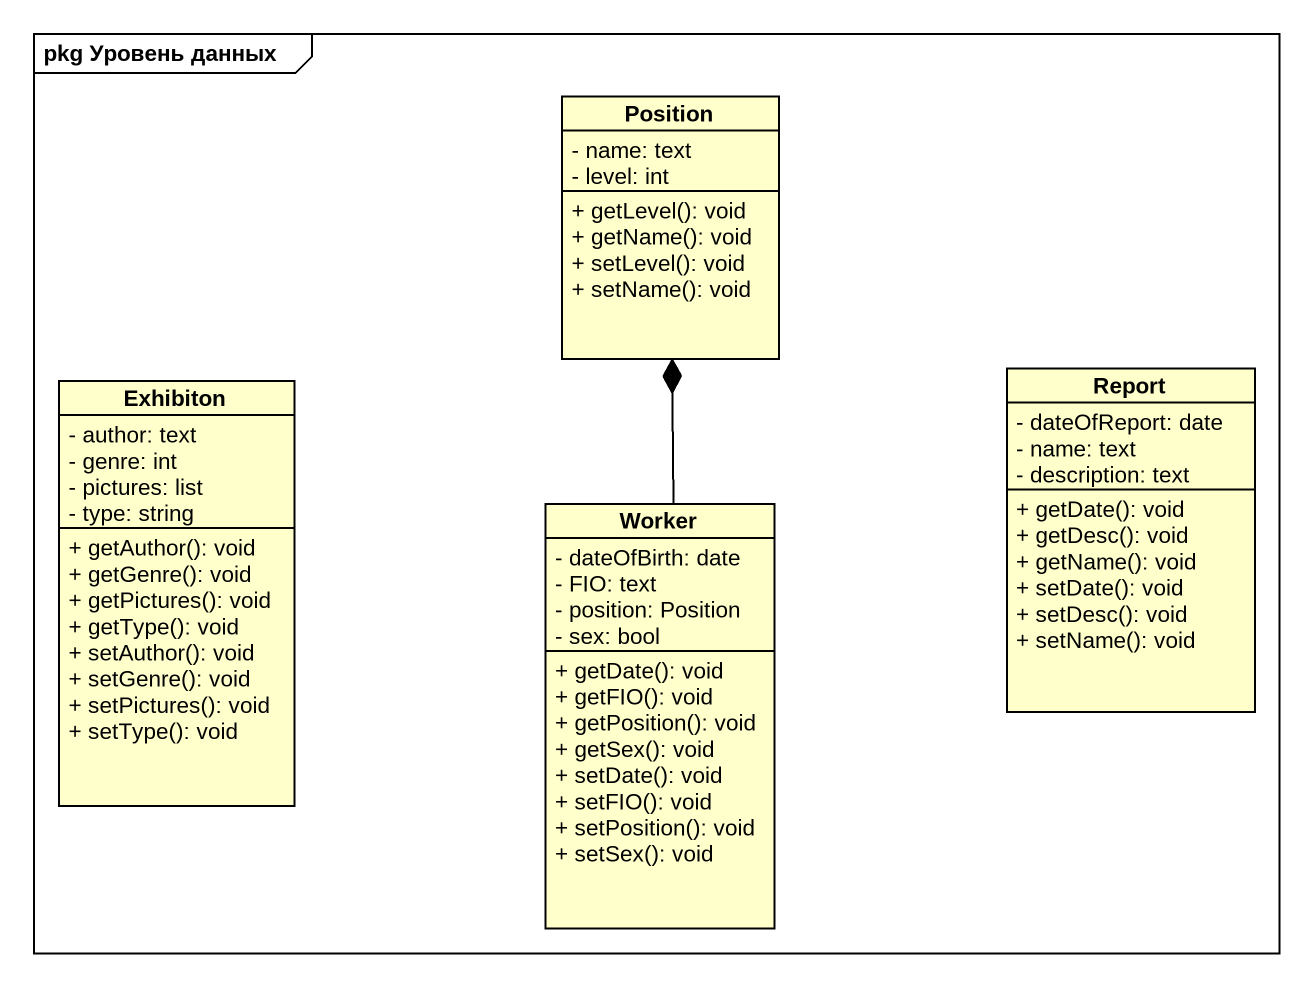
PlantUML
@startuml
mainframe pkg Уровень данных
hide circle
hide empty members
skinparam classAttributeIconSize 0
class Position {
  - name: text
  - level: int
  + getLevel(): void
  + getName(): void
  + setLevel(): void
  + setName(): void
}
class Exhibiton {
  - author: text
  - genre: int
  - pictures: list
  - type: string
  + getAuthor(): void
  + getGenre(): void
  + getPictures(): void
  + getType(): void
  + setAuthor(): void
  + setGenre(): void
  + setPictures(): void
  + setType(): void
}
class Report {
  - dateOfReport: date
  - name: text
  - description: text
  + getDate(): void
  + getDesc(): void
  + getName(): void
  + setDate(): void
  + setDesc(): void
  + setName(): void
}
class Worker {
  - dateOfBirth: date
  - FIO: text
  - position: Position
  - sex: bool
  + getDate(): void
  + getFIO(): void
  + getPosition(): void
  + getSex(): void
  + setDate(): void
  + setFIO(): void
  + setPosition(): void
  + setSex(): void
}
Worker -up-* Position
@enduml
